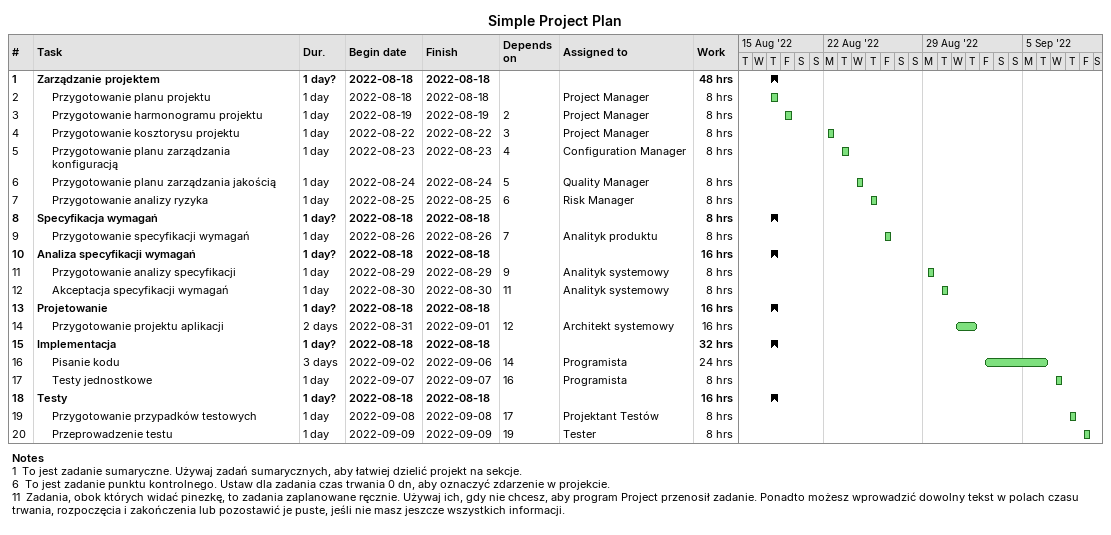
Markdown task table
Simple Project Plan

| ID | Level | Task | Duration | Start | Finish | Predecessors | Resources | Work (h) |
|---|---|---|---|---|---|---|---|---|
| 1 | 1 | **Zarządzanie projektem** | 1d? | 2022-08-18 | 2022-08-18 |  |  | 48 |
| 2 | 2 | Przygotowanie planu projektu | 1d | 2022-08-18 | 2022-08-18 |  | Project Manager | 8 |
| 3 | 2 | Przygotowanie harmonogramu projektu | 1d | 2022-08-19 | 2022-08-19 | 2 | Project Manager | 8 |
| 4 | 2 | Przygotowanie kosztorysu projektu | 1d | 2022-08-22 | 2022-08-22 | 3 | Project Manager | 8 |
| 5 | 2 | Przygotowanie planu zarządzania konfiguracją | 1d | 2022-08-23 | 2022-08-23 | 4 | Configuration Manager | 8 |
| 6 | 2 | Przygotowanie planu zarządzania jakością | 1d | 2022-08-24 | 2022-08-24 | 5 | Quality Manager | 8 |
| 7 | 2 | Przygotowanie analizy ryzyka | 1d | 2022-08-25 | 2022-08-25 | 6 | Risk Manager | 8 |
| 8 | 1 | **Specyfikacja wymagań** | 1d? | 2022-08-18 | 2022-08-18 |  |  | 8 |
| 9 | 2 | Przygotowanie specyfikacji wymagań | 1d | 2022-08-26 | 2022-08-26 | 7 | Analityk produktu | 8 |
| 10 | 1 | **Analiza specyfikacji wymagań** | 1d? | 2022-08-18 | 2022-08-18 |  |  | 16 |
| 11 | 2 | Przygotowanie analizy specyfikacji | 1d | 2022-08-29 | 2022-08-29 | 9 | Analityk systemowy | 8 |
| 12 | 2 | Akceptacja specyfikacji wymagań | 1d | 2022-08-30 | 2022-08-30 | 11 | Analityk systemowy | 8 |
| 13 | 1 | **Projetowanie** | 1d? | 2022-08-18 | 2022-08-18 |  |  | 16 |
| 14 | 2 | Przygotowanie projektu aplikacji | 2d | 2022-08-31 | 2022-09-01 | 12 | Architekt systemowy | 16 |
| 15 | 1 | **Implementacja** | 1d? | 2022-08-18 | 2022-08-18 |  |  | 32 |
| 16 | 2 | Pisanie kodu | 3d | 2022-09-02 | 2022-09-06 | 14 | Programista | 24 |
| 17 | 2 | Testy jednostkowe | 1d | 2022-09-07 | 2022-09-07 | 16 | Programista | 8 |
| 18 | 1 | **Testy** | 1d? | 2022-08-18 | 2022-08-18 |  |  | 16 |
| 19 | 2 | Przygotowanie przypadków testowych | 1d | 2022-09-08 | 2022-09-08 | 17 | Projektant Testów | 8 |
| 20 | 2 | Przeprowadzenie testu | 1d | 2022-09-09 | 2022-09-09 | 19 | Tester | 8 |

Notes
- 1: To jest zadanie sumaryczne. Używaj zadań sumarycznych, aby łatwiej dzielić projekt na sekcje.
- 6: To jest zadanie punktu kontrolnego. Ustaw dla zadania czas trwania 0 dn, aby oznaczyć zdarzenie w projekcie.
- 11: Zadania, obok których widać pinezkę, to zadania zaplanowane ręcznie. Używaj ich, gdy nie chcesz, aby program Project przenosił zadanie. Ponadto możesz wprowadzić dowolny tekst w polach czasu trwania, rozpoczęcia i zakończenia lub pozostawić je puste, jeśli nie masz jeszcze wszystkich informacji.
